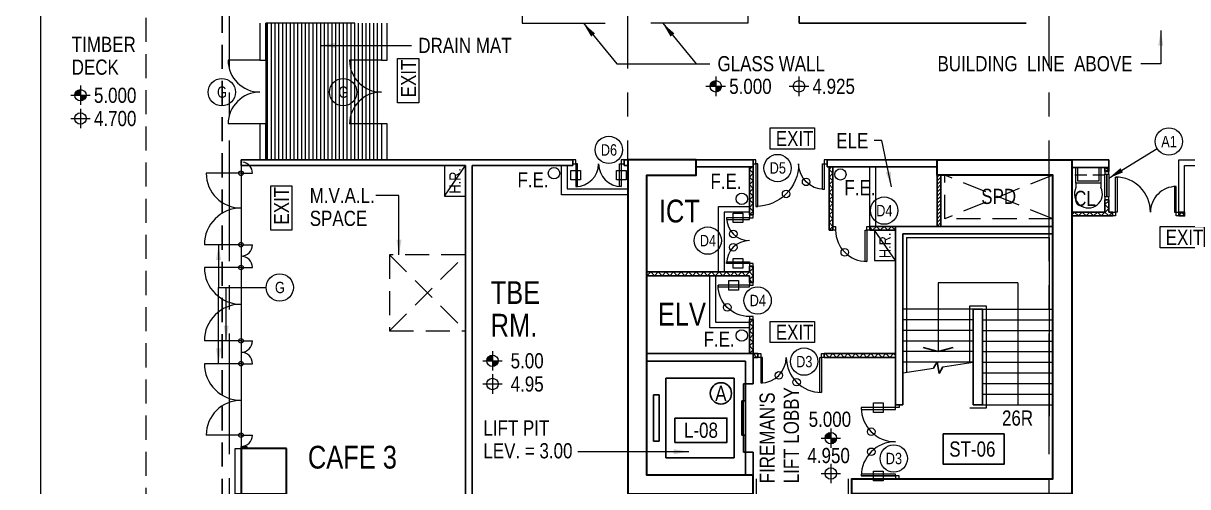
# Model space of a CAD drawing. Header units: millimetres. Extents: x 833576263 to 1668046980, y 817519639 to 1636103653.
# Drawn here: x 833977850 to 834008546, y 818047119 to 818059327 of the extents above; entities that cross this region are included whole.
import ezdxf
from ezdxf.enums import TextEntityAlignment as Align

# ---------------------------------------------------------------- set-up
doc = ezdxf.new("R2010")
doc.units = ezdxf.units.MM
doc.header["$LTSCALE"] = 100
doc.header["$MEASUREMENT"] = 0
for name, pattern in [('R_P_Grid$0$CENTER', [50.8, 31.75, -6.35, 6.35, -6.35]), ('R_P_LG$0$Dash', [6.35, 3.175, -3.175]), ('R_P_LG$0$HIDDEN', [9.525, 6.35, -3.175]), ('R_P_LG$0$HIDDEN2', [4.7625, 3.175, -1.5875])]:
    doc.linetypes.add(name, pattern=pattern)
doc.layers.get('Defpoints').update_dxf_attribs({"color": 170})
for name, color, linetype, lineweight in [('R_P_Grid$0$RDA0251', 1, 'R_P_Grid$0$CENTER', 18), ('R_P_LG$0$4-LINE', 7, 'Continuous', 9), ('R_P_LG$0$RDA0321', 7, 'Continuous', 18), ('R_P_LG$0$RDA0322', 1, 'Continuous', 18), ('R_P_LG$0$RDA04011', 4, 'Continuous', 25), ('R_P_LG$0$RDA04031', 3, 'Continuous', 25), ('R_P_LG$0$RDA0501', 4, 'Continuous', 25), ('R_P_LG$0$RDA0502', 4, 'Continuous', 25), ('R_P_LG$0$RDA0506', 7, 'Continuous', 18), ('R_P_LG$0$RDA0621', 7, 'Continuous', 13), ('R_P_LG$0$RDA0624', 7, 'Continuous', 13), ('R_P_LG$0$RDA0626', 7, 'R_P_LG$0$HIDDEN', 13), ('R_P_LG$0$RDA2141', 6, 'Continuous', 13), ('R_P_LG$0$RDA2142', 1, 'Continuous', 18), ('R_P_LG$0$RDA2202', 3, 'Continuous', 25), ('R_P_LG$0$RDA2203', 11, 'Continuous', 25), ('R_P_LG$0$RDA2301', 7, 'Continuous', 18), ('R_P_LG$0$RDA2302', 7, 'R_P_LG$0$HIDDEN', 18), ('R_P_LG$0$RDA2401', 1, 'Continuous', 18), ('R_P_LG$0$RDA2461', 7, 'Continuous', 18), ('R_P_LG$0$RDA2804S', 2, 'Continuous', 35), ('R_P_LG$0$RDA3151', 1, 'Continuous', 18), ('R_P_LG$0$RDA4401', 1, 'Continuous', 18), ('R_P_LG$0$RDA4701', 7, 'Continuous', 18), ('R_P_LG$0$RDA5801', 1, 'Continuous', 18), ('R_P_LG$0$RDA5802', 1, 'Continuous', 18), ('R_P_LG$0$RDA5803', 1, 'Continuous', 20), ('R_P_LG$0$RDA6601', 4, 'Continuous', 25), ('R_P_LG$0$RDA7101', 1, 'Continuous', 18)]:
    doc.layers.add(name, color=color, linetype=linetype, lineweight=lineweight)
doc.layers.add('X-REF', color=7, linetype='Continuous')
doc.styles.add('R_P_LG$0$Arial', font='arial.ttf', dxfattribs={"width": 0.8})
doc.styles.add('R_P_LG$0$Arial_3', font='arial.ttf', dxfattribs={"width": 0.8, "height": 800})
doc.styles.add('R_P_LG$0$romans', font='arial.ttf', dxfattribs={"width": 0.8})
doc.dimstyles.new('R_P_LG$0$M_200LA', dxfattribs={"dimscale": 200, "dimtxt": 2.5, "dimasz": 2, "dimexe": 0.8, "dimexo": 0, "dimgap": 0.75, "dimtad": 1, "dimdec": 0, "dimrnd": 1, "dimzin": 12, "dimdsep": 46, "dimtxsty": 'R_P_LG$0$romans', "dimcen": 2, "dimdle": 1, "dimclrd": 7, "dimclre": 7, "dimclrt": 4, "dimaunit": 1, "dimadec": 3, "dimazin": 0, "dimtfac": 1, "dimtdec": 0, "dimtix": 1, "dimtmove": 2, "dimatfit": 3, "dimfxl": 1, "dimtolj": 1, "dimlwd": 18, "dimlwe": 18, "dimarcsym": 0})

# ---------------------------------------------------------------- blocks, each defined once
blk = doc.blocks.new('R_P_Grid')
at = {"layer": 'R_P_Grid$0$RDA0251'}
for p, q in [((833983290, 818027660), (833983290, 818124763.4)), ((833993790, 818027660), (833993790, 818124763.4)), ((834004890, 818027660), (834004890, 818124763.4))]:
    blk.add_line(p, q, dxfattribs=at)
blk = doc.blocks.new('R_P_LG$0$RDA_Door_CW_Double_Swing - RDA_Door_CW_Double_Swing-5444424-LG_F _5_000 Mpd_')
at = {"layer": 'R_P_LG$0$RDA3151'}
for p, q in [((-915, 0), (-915, 915)), ((915, 0), (915, 915))]:
    blk.add_line(p, q, dxfattribs=at)
for centre, start, end in [((-915, 0), 0, 90), ((915, 0), 90, 180)]:
    blk.add_arc(centre, 915, start, end, dxfattribs=at)
blk = doc.blocks.new('R_P_LG$0$P46A_Symb_EXIT')
at = {"layer": 'R_P_LG$0$RDA7101'}
for p, q in [((-2.61, -0.99), (-2.61, 1.81)), ((-2.61, 1.81), (3.2, 1.81)), ((3.2, 1.81), (3.2, -0.99)), ((3.2, -0.99), (-2.61, -0.99))]:
    blk.add_line(p, q, dxfattribs=at)
at = {"layer": 'R_P_LG$0$RDA7101', "insert": (-1.89, 1.39), "char_height": 2, "width": 6.157, "attachment_point": 1, "style": 'R_P_LG$0$Arial_3'}
blk.add_mtext('EXIT', dxfattribs=at)
blk = doc.blocks.new('R_P_LG$0$LMark-FFL-1')
h = blk.add_hatch(color=256)
h.paths.add_polyline_path([(0, 0.75, 0.414214), (-0.75, 0), (0, 0)])
h.paths.add_polyline_path([(0.75, 0), (0, 0), (0, -0.75, 0.414214)])
for p, q in [((-1.28, 0), (1.28, 0)), ((0, 1.28), (0, -1.28))]:
    blk.add_line(p, q)
blk.add_circle((0, 0), 0.75)
at = {"color": 7, "style": 'R_P_LG$0$romans', "width": 0.8}
blk.add_attdef('FFL', (1.03, 1.03), '', height=2, dxfattribs=at)
blk = doc.blocks.new('R_P_LG$0$LMark-SFL-1')
for p, q in [((-1.28, 0), (1.28, 0)), ((0, 1.28), (0, -1.28))]:
    blk.add_line(p, q)
blk.add_circle((0, 0), 0.75)
at = {"color": 7, "style": 'R_P_LG$0$romans', "width": 0.8}
blk.add_attdef('SFL', (1.03, 1.03), '', height=2, dxfattribs=at)
blk = doc.blocks.new('R_P_LG$0$DD_925-675')
at = {"layer": 'R_P_LG$0$RDA3151'}
for points in [[(0, -100), (0, 0), (75, 0), (75, -100)], [(75, -775), (120, -775), (120, -100), (75, -100)], [(1675, -100), (1675, -1025), (1630, -1025), (1630, -100)], [(1750, -100), (1675, -100), (1675, 0), (1750, 0)]]:
    blk.add_lwpolyline(points, close=True, dxfattribs=at)
for centre, radius, start, end in [((75, -100), 675, 270, 0), ((1675, -100), 925, 180, 270)]:
    blk.add_arc(centre, radius, start, end, dxfattribs=at)
blk = doc.blocks.new('R_P_LG$0$D-825')
at = {"layer": 'R_P_LG$0$RDA3151'}
for points in [[(75, 100), (75, 925), (120, 925), (120, 100)], [(0, 100), (75, 100), (75, 0), (0, 0)], [(975, 100), (975, 0), (900, 0), (900, 100)]]:
    blk.add_lwpolyline(points, close=True, dxfattribs=at)
blk.add_arc((75, 100), 825, 0, 90, dxfattribs=at)
blk = doc.blocks.new('R_P_LG$0$DD_600-600')
at = {"layer": 'R_P_LG$0$RDA3151'}
for points in [[(75, 700), (120, 700), (120, 100), (75, 100)], [(1275, 100), (1275, 700), (1230, 700), (1230, 100)], [(0, 100), (0, 0), (75, 0), (75, 100)], [(1350, 100), (1275, 100), (1275, 0), (1350, 0)]]:
    blk.add_lwpolyline(points, close=True, dxfattribs=at)
for centre, start, end in [((75, 100), 0, 90), ((1275, 100), 90, 180)]:
    blk.add_arc(centre, 600, start, end, dxfattribs=at)
blk = doc.blocks.new('R_P_LG$0$P46A_Door_CW_Side_Rotate_Swing - 300 Swing-11636709-LG_F _5_000 Mpd_')
at = {"layer": 'R_P_LG$0$RDA3151'}
for q in [(-308, 917), (-308, -300)]:
    blk.add_line((-308, 0), q, dxfattribs=at)
for radius, start, end in [(917, 0, 90), (300, 180, 270)]:
    blk.add_arc((-308, 0), radius, start, end, dxfattribs=at)
blk.add_ellipse((-308, 0), major_axis=(0, 60), ratio=1, dxfattribs=at)
blk = doc.blocks.new('R_P_LG$0$P46A_Door_CW_Side_Rotate_Swing - 300 Swing-11636710-LG_F _5_000 Mpd_')
at = {"layer": 'R_P_LG$0$RDA3151'}
for q in [(-333, 300), (-333, -967)]:
    blk.add_line((-333, 0), q, dxfattribs=at)
for radius, start, end in [(300, 90, 180), (967, 270, 0)]:
    blk.add_arc((-333, 0), radius, start, end, dxfattribs=at)
blk.add_ellipse((-333, 0), major_axis=(0, 60), ratio=1, dxfattribs=at)
blk = doc.blocks.new('R_P_LG$0$P46A_Door_CW_Side_Rotate_Swing - 300 Swing-11636711-LG_F _5_000 Mpd_')
at = {"layer": 'R_P_LG$0$RDA3151'}
for q in [(-333, 967), (-333, -300)]:
    blk.add_line((-333, 0), q, dxfattribs=at)
for radius, start, end in [(967, 0, 90), (300, 180, 270)]:
    blk.add_arc((-333, 0), radius, start, end, dxfattribs=at)
blk.add_ellipse((-333, 0), major_axis=(0, 60), ratio=1, dxfattribs=at)
blk = doc.blocks.new('R_P_LG$0$P46A_Door_CW_Side_Rotate_Swing - 300 Swing-11636712-LG_F _5_000 Mpd_')
at = {"layer": 'R_P_LG$0$RDA3151'}
for q in [(-308, 300), (-308, -917)]:
    blk.add_line((-308, 0), q, dxfattribs=at)
blk.add_circle((-308, 0), 60, dxfattribs=at)
for radius, start, end in [(300, 90, 170.3701), (917, 270, 0)]:
    blk.add_arc((-308, 0), radius, start, end, dxfattribs=at)
blk = doc.blocks.new('R_P_LG$0$AP_600')
at = {"layer": 'R_P_LG$0$RDA3151'}
for points in [[(0, 0), (75, 0), (75, 100), (0, 100)], [(75, 50), (75, 100), (675, 100), (675, 50)], [(75, 0), (75, 50), (675, 50), (675, 0)], [(675, 0), (750, 0), (750, 100), (675, 100)]]:
    blk.add_lwpolyline(points, close=True, dxfattribs=at)
blk = doc.blocks.new('R_P_LG$0$dr_f')
blk.add_lwpolyline([(0, -100), (75, -100), (75, 0), (0, 0)], close=True)
blk = doc.blocks.new('R_P_LG$0$CC_2D900')
for p, q in [((-1875, 100), (-1875, 1000)), ((-75, 100), (-75, 1000))]:
    blk.add_line(p, q)
for points in [[(-1875, 1000), (-1875, 100), (-1825, 100), (-1825, 1000)], [(-125, 1000), (-125, 100), (-75, 100), (-75, 1000)]]:
    blk.add_lwpolyline(points, close=True)
for centre, start, end in [((-1875, 100), 0, 90), ((-75, 100), 90, 180)]:
    blk.add_arc(centre, 900, start, end)
blk.add_blockref('R_P_LG$0$dr_f', (-1950, 100))
at = {"xscale": -1}
blk.add_blockref('R_P_LG$0$dr_f', (0, 100), dxfattribs=at)
blk = doc.blocks.new('R_P_LG$0$A$C1D5D17A2')
at = {"layer": 'R_P_LG$0$RDA3151'}
for points in [[(-1950, -100), (-1950, 0), (-1875, 0), (-1875, -100)], [(0, -100), (-75, -100), (-75, 0), (0, 0)], [(-1875, -775), (-1830, -775), (-1830, -100), (-1875, -100)], [(-75, -100), (-75, -1225), (-120, -1225), (-120, -100)]]:
    blk.add_lwpolyline(points, close=True, dxfattribs=at)
for centre, radius, start, end in [((-1875, -100), 675, 270, 0), ((-75, -100), 1125, 180, 270)]:
    blk.add_arc(centre, radius, start, end, dxfattribs=at)
blk = doc.blocks.new('R_P_LG')
at = {"layer": 'R_P_LG$0$RDA0621'}
h = blk.add_hatch(dxfattribs=at)
h.set_pattern_fill('_USER', color=256, scale=141.4, angle=45, double=1, pattern_type=0)
h.set_pattern_definition([(45, (833997090, 818055576.7), (-99.985, 99.985), []), (135, (833997090, 818055576.7), (-99.985, -99.985), [])])
h.paths.add_polyline_path([(833997090, 818055546.7), (833996990, 818055546.7), (833996990, 818054276.7), (833997090, 818054276.7)])
h = blk.add_hatch(dxfattribs=at)
h.set_pattern_fill('_USER', color=256, scale=141.4, angle=45, double=1, pattern_type=0)
h.set_pattern_definition([(45, (833999190, 818055576.7), (-99.985, 99.985), []), (135, (833999190, 818055576.7), (-99.985, -99.985), [])])
h.paths.add_polyline_path([(833999190, 818055546.7), (833999090, 818055546.7), (833999090, 818053876.7), (833999190, 818053876.7)])
h = blk.add_hatch(dxfattribs=at)
h.set_pattern_fill('_USER', color=256, scale=70.7, angle=45, pattern_type=0)
h.set_pattern_definition([(45, (834002040, 818053976.7), (-49.9924, 49.9924), [])])
h.paths.add_polyline_path([(834001940, 818053976.7), (834002040, 818053976.7), (834002040, 818055326.7), (834001940, 818055326.7)])
h = blk.add_hatch(dxfattribs=at)
h.set_pattern_fill('_USER', color=256, scale=141.4, angle=45, double=1, pattern_type=0)
h.set_pattern_definition([(45, (834006365, 818054351.7), (-99.985, 99.985), []), (135, (834006365, 818054351.7), (-99.985, -99.985), [])])
h.paths.add_polyline_path([(834006365, 818054676.7), (834006365, 818054351.7), (834005490, 818054351.7), (834005490, 818054251.7), (834006565, 818054251.7), (834006565, 818054351.7), (834006465, 818054351.7), (834006465, 818054676.7)])
h = blk.add_hatch(dxfattribs=at)
h.set_pattern_fill('_USER', color=256, scale=141.4, angle=45, double=1, pattern_type=0)
h.set_pattern_definition([(45, (834000940, 818055576.7), (-99.985, 99.985), []), (135, (834000940, 818055576.7), (-99.985, -99.985), [])])
h.paths.add_polyline_path([(834000165, 818053976.7), (834000840, 818053976.7), (834000840, 818053876.7), (834000165, 818053876.7)])
h = blk.add_hatch(dxfattribs=at)
h.set_pattern_fill('_USER', color=256, scale=141.4, angle=45, double=1, pattern_type=0)
h.set_pattern_definition([(45, (833996990, 818052776.7), (-99.985, 99.985), []), (135, (833996990, 818052776.7), (-99.985, -99.985), [])])
h.paths.add_polyline_path([(833997090, 818052926.7), (833996990, 818052926.7), (833996990, 818052776.7), (833994290, 818052776.7), (833994290, 818052676.7), (833996990, 818052676.7), (833996990, 818052501.7), (833997090, 818052501.7)])
h = blk.add_hatch(dxfattribs=at)
h.set_pattern_fill('_USER', color=256, scale=141.4, angle=45, double=1, pattern_type=0)
h.set_pattern_definition([(45, (833996990, 818050626.7), (-99.985, 99.985), []), (135, (833996990, 818050626.7), (-99.985, -99.985), [])])
h.paths.add_polyline_path([(833997090, 818051526.7), (833996990, 818051526.7), (833996990, 818050626.7), (833997090, 818050626.7), (833997090, 818050626.7)])
h = blk.add_hatch(dxfattribs=at)
h.set_pattern_fill('_USER', color=256, scale=141.4, angle=45, double=1, pattern_type=0)
h.set_pattern_definition([(45, (833997090, 818050626.7), (-99.98, 99.98), []), (135, (833997090, 818050626.7), (-99.98, -99.98), [])])
h.paths.add_polyline_path([(833997215, 818050626.7), (833997090, 818050626.7), (833997090, 818050626.7), (833997090, 818050526.7), (833997215, 818050526.7)])
h = blk.add_hatch(dxfattribs=at)
h.set_pattern_fill('_USER', color=256, scale=141.4, angle=45, double=1, pattern_type=0)
h.set_pattern_definition([(45, (833999190, 818050626.7), (-99.985, 99.985), []), (135, (833999190, 818050626.7), (-99.985, -99.985), [])])
h.paths.add_polyline_path([(833998965, 818050626.7), (833998965, 818050526.7), (834000840, 818050526.7), (834000840, 818050626.7)])
at = {"layer": 'R_P_LG$0$RDA0624', "lineweight": 18}
h = blk.add_hatch(dxfattribs=at)
h.set_pattern_fill('DOTS', color=4, scale=90, angle=45, style=0)
h.set_pattern_definition([(45, (0, 0), (-50.513940681, 151.541822043), [0, -142.875])])
edge = h.paths.add_edge_path()
edge.add_arc((834065390, 818020126.7), 13000, 75, 90)
edge.add_line((834065390, 818033126.7), (833989233.5977, 818033126.7))
edge.add_arc((833989233.5977, 818040126.7), 7000, 227.47847394, 269.99999999, ccw=False)
edge.add_line((833984502.5276, 818034967.5358), (833978583.9299, 818040395.0234))
edge.add_arc((833983315, 818045554.1877), 7000, 180, 227.47847394, ccw=False)
edge.add_line((833976315, 818045554.1877), (833976315, 818098726.7))
edge.add_arc((833983314.9761, 818098726.7099), 6999.9761, 115.841715, 180.00008101, ccw=False)
edge.add_line((833980263.7812, 818105026.7), (834002230.1033, 818105026.7))
edge.add_line((834002230.1033, 818105026.7), (834002230.4132, 818116699.7))
edge.add_line((834002230.4132, 818116699.7), (833958315, 818116699.7))
edge.add_line((833958315, 818116699.7), (833958315, 818110699.7))
edge.add_line((833958315, 818110699.7), (833963315, 818110699.7))
edge.add_arc((833963315, 818103699.7), 7000, 0, 90, ccw=False)
edge.add_line((833970315, 818103699.7), (833970315, 818045554.1877))
edge.add_arc((833983315, 818045554.1877), 13000, 180, 227.47847393)
edge.add_line((833974528.727, 818035972.8826), (833980447.3247, 818030545.395))
edge.add_arc((833989233.5977, 818040126.7), 13000, 227.47847393, 270)
edge.add_line((833989233.5977, 818027126.7), (834065245.1822, 818027126.7))
edge.add_arc((834065245.1822, 818019026.7), 8100, 75, 90, ccw=False)
edge.add_line((834067341.6165, 818026850.6992), (834090782.7579, 818020569.6643))
edge.add_arc((834094147.4055, 818033126.7), 13000, 255, 270)
edge.add_line((834094147.4055, 818020126.7), (834118759.2741, 818020126.7))
edge.add_arc((834118759.2741, 818033126.7), 13000, 270, 282.26165437)
edge.add_line((834121520.1679, 818020423.257), (834124956.9903, 818021170.1963))
edge.add_arc((834126677.2395, 818013254.9741), 8100, 20.44433993, 102.26165437, ccw=False)
edge.add_arc((834190761.1764, 818035930.696), 59878.7776, 183.670517332, 199.356395537, ccw=False)
edge.add_line((834131005.2286, 818032097.3284), (834127870.7181, 818029996.4247))
edge.add_line((834127870.7181, 818029996.4247), (834126362.9837, 818029715.8154))
edge.add_arc((834117071.8823, 818047426.7), 20000, 270, 297.68143099, ccw=False)
edge.add_line((834117071.8823, 818027426.7), (834089164.0869, 818027426.7))
edge.add_arc((834089164.0869, 818033426.7), 6000, 255.00000001, 270, ccw=False)
edge.add_line((834087611.1726, 818027631.1451), (834068754.6476, 818032683.7357))
at = {"layer": 'Defpoints', "color": 5, "linetype": 'R_P_LG$0$HIDDEN'}
blk.add_lwpolyline([(834005490, 818102926.7), (834005490, 818103526.7), (833983090, 818103526.7), (833983090, 818036326.7), (834005490, 818036326.7), (834005490, 818036926.7)], dxfattribs=at)
at = {"layer": 'R_P_LG$0$4-LINE'}
for p, q in [((834000165, 818053976.7), (834000165, 818055546.7)), ((834000315, 818055546.7), (834000315, 818053976.7)), ((833996175, 818052776.7), (833996175, 818054501.7)), ((833996175, 818054501.7), (833996990, 818054501.7)), ((833996325, 818054351.7), (833996325, 818052776.7)), ((833996990, 818054351.7), (833996325, 818054351.7)), ((833995950, 818051301.7), (833995950, 818052676.7)), ((833996100, 818052676.7), (833996100, 818051451.7)), ((833996990, 818051301.7), (833995950, 818051301.7)), ((833996100, 818051451.7), (833996990, 818051451.7))]:
    blk.add_line(p, q, dxfattribs=at)
at = {"layer": 'R_P_LG$0$RDA0501'}
blk.add_lwpolyline([(833995029.2857, 818048926.7), (833996400.7143, 818048926.7), (833996400.7143, 818048286.7154), (833995029.2857, 818048286.7154)], close=True, dxfattribs=at)
blk.add_circle((833996240, 818049576.7), 280, dxfattribs=at)
at = {"layer": 'R_P_LG$0$RDA0502'}
blk.add_lwpolyline([(834002103.6275, 818048508.7316), (834003703.6275, 818048508.7316), (834003703.6275, 818047708.7316), (834002103.6275, 818047708.7316)], close=True, dxfattribs=at)
at = {"layer": 'R_P_LG$0$RDA0506'}
for centre in [(833983082.9973, 818057514.2), (833986282.9973, 818057514.2), (834008048.9861, 818056211.2992), (833993284.3751, 818055990.7752), (833997735.1331, 818055514), (834000544, 818054392), (833995893.0827, 818053601.7), (833984610, 818052368), (833997208.212, 818052024.4943), (833998433, 818050414), (834000796, 818047862)]:
    blk.add_circle(centre, 360, dxfattribs=at)
at = {"layer": 'R_P_LG$0$RDA0621'}
for points in [[(834006365, 818055526.7), (834006465, 818055476.7), (834006365, 818055426.7)], [(834008315, 818054251.7), (834008390, 818054351.7), (834008465, 818054251.7)]]:
    blk.add_lwpolyline(points, dxfattribs=at)
at = {"layer": 'R_P_LG$0$RDA0626'}
for p, q in [((833987505, 818051226.7), (833989505, 818053226.7)), ((833987505, 818053226.7), (833989505, 818051226.7))]:
    blk.add_line(p, q, dxfattribs=at)
blk.add_lwpolyline([(833987505, 818051226.7), (833989505, 818051226.7), (833989505, 818053226.7), (833987505, 818053226.7)], close=True, dxfattribs=at)
at = {"layer": 'R_P_LG$0$RDA2141'}
for p, q in [((833991005, 818060426.7), (833991005, 818059326.7)), ((833996950, 818060426.7), (833996950, 818059326.7)), ((833984090, 818059326.7), (833984090, 818058354.2)), ((833984240, 818058354.2), (833984240, 818059326.7)), ((833987290, 818059326.7), (833987290, 818058354.2)), ((833987440, 818058354.2), (833987440, 818059326.7)), ((833991005, 818059326.7), (833993190, 818059326.7)), ((833996950, 818059326.7), (833994390, 818059326.7)), ((833984090, 818058354.2), (833984240, 818058354.2)), ((833987290, 818058354.2), (833987440, 818058354.2)), ((833984240, 818056674.2), (833984090, 818056674.2)), ((833984090, 818056674.2), (833984090, 818055726.7)), ((833984240, 818055726.7), (833984240, 818056674.2)), ((833987440, 818056674.2), (833987290, 818056674.2)), ((833987290, 818056674.2), (833987290, 818055726.7)), ((833987440, 818055726.7), (833987440, 818056674.2)), ((834008315, 818055726.7), (834020035, 818055726.7)), ((834008315, 818054351.7), (834008315, 818055726.7)), ((834008465, 818055576.7), (834019885, 818055576.7)), ((834008465, 818054351.7), (834008465, 818055576.7)), ((834008315, 818054351.7), (834008465, 818054351.7)), ((833983590, 818048176.7), (833983740, 818048176.7)), ((833983590, 818048126.7), (833983590, 818048176.7)), ((833983740, 818048176.7), (833983740, 818048126.7))]:
    blk.add_line(p, q, dxfattribs=at)
at = {"layer": 'R_P_LG$0$RDA2142'}
blk.add_lwpolyline([(833983590, 818046926.7), (833983440, 818046926.7), (833983440, 818048126.7), (833983590, 818048126.7)], dxfattribs=at)
at = {"layer": 'R_P_LG$0$RDA2202'}
for p, q in [((833998300, 818059326.7), (833998300, 818075226.6997)), ((833998300, 818059326.7), (834004290, 818059326.7)), ((833983590, 818055726.7), (833992340, 818055726.7)), ((833983590, 818055576.7), (833983590, 818055726.7)), ((833989505, 818055576.7), (833983590, 818055576.7)), ((833989505, 818045276.6997), (833989505, 818055576.7)), ((833992340, 818055576.7), (833989685, 818055576.7)), ((833989685, 818055576.7), (833989685, 818045426.6997)), ((833992340, 818055726.7), (833992340, 818055576.7)), ((833993690, 818055726.7), (833993790, 818055726.7)), ((833993690, 818055726.7), (833993690, 818055576.7)), ((833993790, 818055576.7), (833993690, 818055576.7)), ((833995590, 818055726.7), (833997090, 818055726.7)), ((833995590, 818055546.7), (833997090, 818055546.7)), ((833997090, 818055726.7), (833997090, 818055546.7)), ((834001940, 818055726.7), (833999040, 818055726.7)), ((833999040, 818055726.7), (833999040, 818055546.7)), ((833999040, 818055546.7), (834001940, 818055546.7)), ((834006465, 818055726.7), (834005490, 818055726.7)), ((834005490, 818055526.7), (834006465, 818055526.7)), ((834006465, 818055526.7), (834006465, 818055726.7)), ((834000840, 818053976.7), (834000840, 818049276.7)), ((834004990, 818053976.7), (834000840, 818053976.7)), ((834001040, 818049276.7), (834001040, 818053776.7)), ((834001040, 818053776.7), (834004990, 818053776.7)), ((834003140, 818051796.7), (834002890, 818051796.7)), ((834002890, 818051796.7), (834002890, 818049276.7)), ((834003140, 818049276.7), (834003140, 818051796.7)), ((833994290, 818050626.7), (833997090, 818050626.7)), ((833997090, 818049826.7), (833997090, 818050626.7)), ((833996890, 818050426.7), (833994290, 818050426.7)), ((833996890, 818050426.7), (833996890, 818049826.7)), ((833996890, 818049826.7), (833997090, 818049826.7)), ((834000840, 818049276.7), (834001040, 818049276.7)), ((834002890, 818049276.7), (834003140, 818049276.7)), ((833997090, 818048026.7), (833996890, 818048026.7)), ((833996890, 818048026.7), (833996890, 818047426.7)), ((833997090, 818047426.7), (833997090, 818048026.7))]:
    blk.add_line(p, q, dxfattribs=at)
at = {"layer": 'R_P_LG$0$RDA2203'}
for p, q in [((833996990, 818055546.7), (833996990, 818054276.7)), ((833997090, 818054276.7), (833997090, 818055546.7)), ((833999090, 818055546.7), (833999090, 818053876.7)), ((833999190, 818053876.7), (833999190, 818055546.7)), ((834006365, 818055526.7), (834006365, 818055426.7)), ((834006465, 818055426.7), (834006465, 818055526.7)), ((834001940, 818055326.7), (834001940, 818053976.7)), ((834002040, 818053976.7), (834002040, 818055326.7)), ((834006365, 818055426.7), (834006465, 818055426.7)), ((834006465, 818054676.7), (834006365, 818054676.7)), ((834006365, 818054676.7), (834006365, 818054351.7)), ((834006465, 818054351.7), (834006465, 818054676.7)), ((833996990, 818054276.7), (833997090, 818054276.7)), ((834000165, 818053976.7), (834000840, 818053976.7)), ((834000165, 818053976.7), (834000165, 818053876.7)), ((833999090, 818053876.7), (833999190, 818053876.7)), ((834000165, 818053876.7), (834000840, 818053876.7)), ((833996990, 818052776.7), (833994290, 818052776.7)), ((833996990, 818052926.7), (833997090, 818052926.7)), ((833996990, 818052776.7), (833996990, 818052926.7)), ((833997090, 818052501.7), (833997090, 818052926.7)), ((833994290, 818052676.7), (833996990, 818052676.7)), ((833996990, 818052501.7), (833996990, 818052676.7)), ((833996990, 818052501.7), (833997090, 818052501.7)), ((833996990, 818051526.7), (833996990, 818050626.7)), ((833996990, 818051526.7), (833997090, 818051526.7)), ((833997090, 818050626.7), (833997090, 818051526.7)), ((833997090, 818050626.7), (833997215, 818050626.7)), ((833997215, 818050626.7), (833997215, 818050526.7)), ((833998965, 818050626.7), (833998965, 818050526.7)), ((833998965, 818050626.7), (833998965, 818050526.7)), ((834000840, 818050626.7), (833998965, 818050626.7)), ((833997090, 818050526.7), (833997215, 818050526.7)), ((834000840, 818050526.7), (833998965, 818050526.7))]:
    blk.add_line(p, q, dxfattribs=at)
blk.add_lwpolyline([(834006365, 818054351.7), (834005490, 818054351.7), (834005490, 818054251.7), (834006565, 818054251.7), (834006565, 818054351.7), (834006465, 818054351.7)], dxfattribs=at)
blk.add_lwpolyline([(834008315, 818054251.7), (834008465, 818054251.7), (834008465, 818054351.7), (834008315, 818054351.7)], close=True, dxfattribs=at)
at = {"layer": 'R_P_LG$0$RDA2301'}
for p, q in [((833978315, 818040641.6382), (833978315, 818101076.7)), ((833983590, 818055576.7), (833983590, 818040151.7)), ((833992040, 818054811.7), (833992040, 818055576.7)), ((833992190, 818055576.7), (833992190, 818054961.7)), ((833992190, 818054961.7), (833993790, 818054961.7)), ((833993790, 818054811.7), (833992040, 818054811.7)), ((833996890, 818049376.7), (833996890, 818048476.7))]:
    blk.add_line(p, q, dxfattribs=at)
at = {"layer": 'R_P_LG$0$RDA2302'}
for p, q in [((833981090, 818036926.7), (833981090, 818103526.7)), ((834004990, 818055326.7), (834002140, 818054176.7)), ((834004990, 818054176.7), (834002140, 818055326.7)), ((834002140, 818054176.7), (834002140, 818055326.7)), ((834004990, 818054176.7), (834002140, 818054176.7))]:
    blk.add_line(p, q, dxfattribs=at)
at = {"layer": 'R_P_LG$0$RDA2302', "linetype": 'R_P_LG$0$HIDDEN2'}
blk.add_line((834006365, 818055326.7), (834005490, 818055326.7), dxfattribs=at)
at = {"layer": 'R_P_LG$0$RDA2401'}
for p, q in [((834001130, 818053686.7), (834004900, 818053686.7)), ((834001130, 818053686.7), (834001130, 818050130.3216)), ((834004900, 818048976.7), (834004900, 818053686.7)), ((834001965, 818052493.4399), (834001965, 818050676.7)), ((834004065, 818052493.4399), (834001965, 818052493.4399)), ((834004065, 818052493.4399), (834004065, 818049276.7)), ((834002890, 818051796.7), (834001040, 818051796.7)), ((834002800, 818051886.7), (834003230, 818051886.7)), ((834002800, 818050383.0784), (834002800, 818051886.7)), ((834003140, 818051796.7), (834004990, 818051796.7)), ((834003230, 818051886.7), (834003230, 818049186.7)), ((834002890, 818051516.7), (834001040, 818051516.7)), ((834003140, 818051516.7), (834004990, 818051516.7)), ((834002890, 818051236.7), (834001040, 818051236.7)), ((834003140, 818051236.7), (834004990, 818051236.7)), ((834002890, 818050956.7), (834001040, 818050956.7)), ((834003140, 818050956.7), (834004990, 818050956.7)), ((834002890, 818050676.7), (834001040, 818050676.7)), ((834003140, 818050676.7), (834004990, 818050676.7)), ((834002890, 818050396.7), (834001040, 818050396.7)), ((834002086.269, 818050275.0542), (834002890, 818050396.7)), ((834003140, 818050396.7), (834004990, 818050396.7)), ((834001040, 818050116.7), (834001843.731, 818050238.3458)), ((834003140, 818050116.7), (834004990, 818050116.7)), ((834003140, 818049836.7), (834004990, 818049836.7)), ((834003140, 818049556.7), (834004990, 818049556.7)), ((834003230, 818049186.7), (834002800, 818049186.7)), ((834003140, 818049276.7), (834004990, 818049276.7)), ((833997180, 818045606.7), (833997180, 818047326.7)), ((833999600, 818045606.7), (833999600, 818047326.7))]:
    blk.add_line(p, q, dxfattribs=at)
at = {"layer": 'R_P_LG$0$RDA2461'}
for p, q in [((834005599.3398, 818055113.975), (834005599.3398, 818055526.7)), ((834005599.3398, 818055526.7), (834005649.3398, 818055526.7)), ((834005649.3398, 818055163.975), (834005649.3398, 818055526.7)), ((834006205.6602, 818055526.7), (834006255.6602, 818055526.7)), ((834006205.6602, 818055526.7), (834006205.6602, 818055163.975)), ((834006255.6602, 818055526.7), (834006255.6602, 818055113.975)), ((834006255.6602, 818055113.975), (834005599.3398, 818055113.975)), ((834005599.3398, 818055113.975), (834005599.3398, 818055001.6501)), ((834006205.6602, 818055163.975), (834005649.3398, 818055163.975)), ((834006255.6602, 818055113.975), (834006255.6602, 818055001.6501))]:
    blk.add_line(p, q, dxfattribs=at)
blk.add_arc((834005927.5, 818054832.0655), 369.3574, 152.67127565, 27.32872435, dxfattribs=at)
at = {"layer": 'R_P_LG$0$RDA2804S'}
for points in [[(833995590, 818055726.7), (833993790, 818055726.7), (833993790, 818046926.7), (833997090, 818046926.7), (833997090, 818047426.7), (833994290, 818047426.7), (833994290, 818055326.7), (833995590, 818055326.7)], [(834001940, 818055326.7), (834001940, 818055726.7), (834005490, 818055726.7), (834005490, 818046926.7), (833999690, 818046926.7), (833999690, 818047326.7), (834004990, 818047326.7), (834004990, 818055326.7)], [(833984790, 818048126.7), (833983590, 818048126.7), (833983590, 818046926.7), (833984790, 818046926.7)]]:
    blk.add_lwpolyline(points, close=True, dxfattribs=at)
at = {"layer": 'R_P_LG$0$RDA3151'}
for points in [[(833992288.5294, 818055200.2294), (833992288.5294, 818055453.1706), (833992541.4706, 818055453.1706), (833992541.4706, 818055200.2294)], [(833993488.5294, 818055200.2294), (833993488.5294, 818055453.1706), (833993741.4706, 818055453.1706), (833993741.4706, 818055200.2294)], [(833996563.5294, 818054075.2294), (833996563.5294, 818054328.1706), (833996816.4706, 818054328.1706), (833996816.4706, 818054075.2294)], [(833996563.5294, 818052875.2294), (833996563.5294, 818053128.1706), (833996816.4706, 818053128.1706), (833996816.4706, 818052875.2294)], [(833996451.0294, 818052300.2294), (833996451.0294, 818052553.1706), (833996703.9706, 818052553.1706), (833996703.9706, 818052300.2294)], [(834000263.5294, 818049075.2294), (834000263.5294, 818049328.1706), (834000516.4706, 818049328.1706), (834000516.4706, 818049075.2294)], [(834000263.5294, 818047275.2294), (834000263.5294, 818047528.1706), (834000516.4706, 818047528.1706), (834000516.4706, 818047275.2294)]]:
    blk.add_lwpolyline(points, close=True, dxfattribs=at)
for centre in [(833998487.7029, 818055149.4029), (833997960.4951, 818054831.2049), (833996565.7359, 818053777.4359), (833996565.7359, 818053425.9641), (833999506.6369, 818053293.3369), (833996406.6369, 818051843.3369), (833997767.2971, 818050049.4029), (833998235.9262, 818049872.6262), (834000203.6039, 818048565.3039), (834000203.6039, 818048038.0961)]:
    blk.add_circle(centre, 100, dxfattribs=at)
at = {"layer": 'R_P_LG$0$RDA4401', "color": 3, "lineweight": 25}
for p, q in [((834001965, 818050676.7), (834001568.9704, 818050782.8158)), ((834001965, 818050676.7), (834002361.0296, 818050782.8158)), ((834001843.731, 818050238.3458), (834001937.8675, 818050410.5762)), ((834001937.8675, 818050410.5762), (834001992.1325, 818050102.8238)), ((834001992.1325, 818050102.8238), (834002086.269, 818050275.0542))]:
    blk.add_line(p, q, dxfattribs=at)
at = {"layer": 'R_P_LG$0$RDA4701'}
for p, q in [((833984290, 818055726.7), (833984290, 818059326.7)), ((833984390, 818055726.7), (833984390, 818059326.7)), ((833984490, 818055726.7), (833984490, 818059326.7)), ((833984590, 818055726.7), (833984590, 818059326.7)), ((833984690, 818055726.7), (833984690, 818059326.7)), ((833984790, 818055726.7), (833984790, 818059326.7)), ((833984890, 818055726.7), (833984890, 818059326.7)), ((833984990, 818055726.7), (833984990, 818059326.7)), ((833985090, 818055726.7), (833985090, 818059326.7)), ((833985190, 818055726.7), (833985190, 818059326.7)), ((833985290, 818055726.7), (833985290, 818059326.7)), ((833985390, 818055726.7), (833985390, 818059326.7)), ((833985490, 818055726.7), (833985490, 818059326.7)), ((833985590, 818055726.7), (833985590, 818059326.7)), ((833985690, 818055726.7), (833985690, 818059326.7)), ((833985790, 818055726.7), (833985790, 818059326.7)), ((833985890, 818055726.7), (833985890, 818059326.7)), ((833985990, 818055726.7), (833985990, 818059326.7)), ((833986090, 818055726.7), (833986090, 818059326.7)), ((833986190, 818055726.7), (833986190, 818059326.7)), ((833986290, 818055726.7), (833986290, 818059326.7)), ((833986390, 818055726.7), (833986390, 818059326.7)), ((833986490, 818055726.7), (833986490, 818059326.7)), ((833986590, 818055726.7), (833986590, 818059326.7)), ((833986690, 818055726.7), (833986690, 818059326.7)), ((833986790, 818055726.7), (833986790, 818059326.7)), ((833986890, 818055726.7), (833986890, 818059326.7)), ((833986990, 818055726.7), (833986990, 818059326.7)), ((833987090, 818055726.7), (833987090, 818059326.7)), ((833987190, 818055726.7), (833987190, 818059326.7))]:
    blk.add_line(p, q, dxfattribs=at)
blk.add_lwpolyline([(833986590, 818059326.7), (833984240, 818059326.7), (833984240, 818055726.7), (833986590, 818055726.7)], close=True, dxfattribs=at)
at = {"layer": 'R_P_LG$0$RDA5801'}
for centre in [(833991840, 818055376.7), (833999390, 818055346.7), (833996790, 818054701.7), (833996790, 818051101.7)]:
    blk.add_circle(centre, 150, dxfattribs=at)
at = {"layer": 'R_P_LG$0$RDA5802'}
for p, q in [((833988955, 818054776.7), (833989505, 818055576.7)), ((834000840, 818053076.7), (834000290, 818053876.7))]:
    blk.add_line(p, q, dxfattribs=at)
for points in [[(833989505, 818054776.7), (833989505, 818055576.7), (833988955, 818055576.7), (833988955, 818054776.7)], [(834000840, 818053076.7), (834000840, 818053876.7), (834000290, 818053876.7), (834000290, 818053076.7)]]:
    blk.add_lwpolyline(points, close=True, dxfattribs=at)
at = {"layer": 'R_P_LG$0$RDA5803', "linetype": 'R_P_LG$0$Dash'}
blk.add_lwpolyline([(833963315, 818033226.7), (833978315, 818033226.7), (833978315, 818105501.7), (833963315, 818105501.7)], close=True, dxfattribs=at)
at = {"layer": 'R_P_LG$0$RDA6601'}
for p, q in [((833994790, 818049976.7), (833996590, 818049976.7)), ((833994790, 818047876.7), (833994790, 818049976.7)), ((833996590, 818047876.7), (833996590, 818049976.7)), ((833996840, 818049376.7), (833996840, 818049826.7)), ((833996840, 818049826.7), (833996890, 818049826.7)), ((833996890, 818049826.7), (833996890, 818049376.7)), ((833994460, 818048316.392), (833994460, 818049537.008)), ((833994610, 818049537.008), (833994460, 818049537.008)), ((833994610, 818048316.392), (833994610, 818049537.008)), ((833996790, 818049376.7), (833996840, 818049376.7)), ((833996790, 818048926.7), (833996790, 818049376.7)), ((833996840, 818049376.7), (833996840, 818048926.7)), ((833996890, 818049376.7), (833996840, 818049376.7)), ((833996840, 818048926.7), (833996790, 818048926.7)), ((833996790, 818048926.7), (833996840, 818048926.7)), ((833996790, 818048476.7), (833996790, 818048926.7)), ((833996840, 818048926.7), (833996840, 818048476.7)), ((833996840, 818048476.7), (833996790, 818048476.7)), ((833996840, 818048476.7), (833996890, 818048476.7)), ((833996840, 818048026.7), (833996840, 818048476.7)), ((833996890, 818048476.7), (833996890, 818048026.7)), ((833994610, 818048316.392), (833994460, 818048316.392)), ((833994790, 818047876.7), (833996590, 818047876.7)), ((833996890, 818048026.7), (833996840, 818048026.7))]:
    blk.add_line(p, q, dxfattribs=at)
at = {"layer": 'R_P_LG$0$RDA0321'}
ref = blk.add_blockref('R_P_LG$0$LMark-SFL-1', (833998298.6091, 818057666.6869, 0), dxfattribs=dict(at, xscale=200, yscale=200, zscale=200))
ref.add_attrib('SFL', '4.925', dxfattribs={"layer": '0', "color": 7, "height": 400, "style": 'R_P_LG$0$romans', "width": 0.8}).set_placement((833999213.9542, 818057666.6869), align=Align.MIDDLE)
ref = blk.add_blockref('R_P_LG$0$LMark-SFL-1', (833979357.0835, 818056818.4314, 0), dxfattribs=dict(at, xscale=200, yscale=200, zscale=200))
ref.add_attrib('SFL', '4.700', dxfattribs={"layer": '0', "color": 7, "height": 400, "style": 'R_P_LG$0$romans', "width": 0.8}).set_placement((833980272.4287, 818056818.4314), align=Align.MIDDLE)
ref = blk.add_blockref('R_P_LG$0$LMark-SFL-1', (833990217.6006, 818049824.6891, 0), dxfattribs=dict(at, xscale=200, yscale=200, zscale=200))
ref.add_attrib('SFL', '4.95', dxfattribs={"layer": '0', "color": 7, "height": 400, "style": 'R_P_LG$0$romans', "width": 0.8}).set_placement((833991132.9458, 818049824.6891), align=Align.MIDDLE)
ref = blk.add_blockref('R_P_LG$0$LMark-SFL-1', (833999137.6767, 818047466.8414, 0), dxfattribs=dict(at, xscale=200, yscale=200, zscale=200))
ref.add_attrib('SFL', '4.950', dxfattribs={"layer": '0', "color": 7, "height": 400, "style": 'R_P_LG$0$romans', "width": 0.8}).set_placement((833999080.4203, 818047939.9908), align=Align.MIDDLE)
at = {"layer": 'R_P_LG$0$RDA0322'}
ref = blk.add_blockref('R_P_LG$0$LMark-FFL-1', (833979357.0235, 818057430.4314), dxfattribs=dict(at, xscale=200, yscale=200, zscale=200))
ref.add_attrib('FFL', '5.000', dxfattribs={"layer": '0', "color": 7, "height": 400, "rotation": 0.00000095, "style": 'R_P_LG$0$romans', "width": 0.8}).set_placement((833980272.3452, 818057430.4079), align=Align.MIDDLE)
ref = blk.add_blockref('R_P_LG$0$LMark-FFL-1', (833996103.3756, 818057666.6869), dxfattribs=dict(at, xscale=200, yscale=200, zscale=200))
ref.add_attrib('FFL', '5.000', dxfattribs={"layer": '0', "color": 7, "height": 400, "rotation": 0.00000095, "style": 'R_P_LG$0$romans', "width": 0.8}).set_placement((833997018.6973, 818057666.6634), align=Align.MIDDLE)
ref = blk.add_blockref('R_P_LG$0$LMark-FFL-1', (833990217.5406, 818050436.6891), dxfattribs=dict(at, xscale=200, yscale=200, zscale=200))
ref.add_attrib('FFL', '5.00', dxfattribs={"layer": '0', "color": 7, "height": 400, "rotation": 0.00000095, "style": 'R_P_LG$0$romans', "width": 0.8}).set_placement((833991132.8623, 818050436.6656), align=Align.MIDDLE)
ref = blk.add_blockref('R_P_LG$0$LMark-FFL-1', (833999137.6767, 818048399.3238), dxfattribs=dict(at, xscale=200, yscale=200, zscale=200))
ref.add_attrib('FFL', '5.000', dxfattribs={"layer": '0', "color": 7, "height": 400, "rotation": 0.00000095, "style": 'R_P_LG$0$romans', "width": 0.8}).set_placement((833999113.5735, 818048895.6211), align=Align.MIDDLE)
at = {"layer": 'R_P_LG$0$RDA3151', "xscale": 0.9180327868852495, "yscale": 0.9180327868852495, "zscale": 0.9180327868852495, "rotation": 90}
for p in [(833984090, 818057514.2), (833987290, 818057514.2)]:
    blk.add_blockref('R_P_LG$0$RDA_Door_CW_Double_Swing - RDA_Door_CW_Double_Swing-5444424-LG_F _5_000 Mpd_', p, dxfattribs=at)
at = {"layer": 'R_P_LG$0$RDA3151'}
for name, p, rotation in [('R_P_LG$0$P46A_Door_CW_Side_Rotate_Swing - 300 Swing-11636712-LG_F _5_000 Mpd_', (833983590, 818055068.3667), 270), ('R_P_LG$0$DD_600-600', (833993690, 818055726.7), 180), ('R_P_LG$0$AP_600', (834006465, 818054676.7), 90), ('R_P_LG$0$DD_925-675', (834008315, 818054251.7), 180), ('R_P_LG$0$P46A_Door_CW_Side_Rotate_Swing - 300 Swing-11636711-LG_F _5_000 Mpd_', (833983590, 818053826.7), 90), ('R_P_LG$0$DD_600-600', (833997090, 818052926.7), 90), ('R_P_LG$0$D-825', (834000165, 818053976.7), 180), ('R_P_LG$0$P46A_Door_CW_Side_Rotate_Swing - 300 Swing-11636710-LG_F _5_000 Mpd_', (833983590, 818052560.0333), 270), ('R_P_LG$0$P46A_Door_CW_Side_Rotate_Swing - 300 Swing-11636711-LG_F _5_000 Mpd_', (833983590, 818051293.3667), 90), ('R_P_LG$0$P46A_Door_CW_Side_Rotate_Swing - 300 Swing-11636710-LG_F _5_000 Mpd_', (833983590, 818050026.7), 270), ('R_P_LG$0$P46A_Door_CW_Side_Rotate_Swing - 300 Swing-11636709-LG_F _5_000 Mpd_', (833983590, 818048785.0333), 90), ('R_P_LG$0$CC_2D900', (834000940, 818049276.7), 90)]:
    blk.add_blockref(name, p, dxfattribs=dict(at, rotation=rotation))
at = {"layer": 'R_P_LG$0$RDA3151', "xscale": -1}
blk.add_blockref('R_P_LG$0$A$C1D5D17A2', (833997090, 818055726.7), dxfattribs=at)
at = {"layer": 'R_P_LG$0$RDA3151', "xscale": -1.000000000000003, "rotation": 90}
blk.add_blockref('R_P_LG$0$D-825', (833997090, 818052501.7), dxfattribs=at)
at = {"layer": 'R_P_LG$0$RDA3151'}
blk.add_blockref('R_P_LG$0$DD_925-675', (833997215, 818050626.7), dxfattribs=at)
at = {"layer": 'R_P_LG$0$RDA7101', "xscale": 200.000000000001, "yscale": 200.000000000001, "zscale": 200.000000000001, "rotation": 90}
for p in [(833988081.199, 818057755.3913), (833984735.8, 818054401.2246)]:
    blk.add_blockref('R_P_LG$0$P46A_Symb_EXIT', p, dxfattribs=at)
at = {"layer": 'R_P_LG$0$RDA7101', "xscale": 200, "yscale": 200, "zscale": 200}
for p in [(833998065, 818056212.5), (834008343.5739, 818053610.5009), (833998065, 818051112.5)]:
    blk.add_blockref('R_P_LG$0$P46A_Symb_EXIT', p, dxfattribs=at)
at = {"layer": 'R_P_LG$0$RDA04011', "style": 'R_P_LG$0$Arial', "width": 0.8}
for s, p in [('TIMBER', (833979126.8681, 818058572)), ('DRAIN MAT', (833988264, 818058544)), ('DECK', (833979126.8681, 818057972)), ('GLASS WALL', (833996150.872, 818058062.7998)), ('BUILDING  LINE  ABOVE', (834001949.937, 818058062.7998)), ('CL', (834005552, 818054512.9507)), ('LIFT PIT', (833989979.0075, 818048465.385)), ('LEV. = 3.00', (833989979.0075, 818047865.385))]:
    blk.add_text(s, height=400, dxfattribs=at).set_placement(p)
at = {"layer": 'R_P_LG$0$RDA04031', "color": 4, "lineweight": 25, "style": 'R_P_LG$0$Arial', "width": 0.8}
for s, p in [('ELE', (833999280.3588, 818056034.9258)), ('SPD', (834003102.9065, 818054567.1547))]:
    blk.add_text(s, height=400, dxfattribs=at).set_placement(p)
at = {"layer": 'R_P_LG$0$RDA04031', "style": 'R_P_LG$0$Arial', "width": 0.8}
for s, p in [('ICT', (833994605.7897, 818054080.658)), ('TBE ', (833990171.3745, 818051932.9997)), ('ELV', (833994577.9245, 818051363.0154)), ('RM.', (833990171.3745, 818051072.7945)), ('CAFE 3', (833985352.5943, 818047596.3493))]:
    blk.add_text(s, height=600, dxfattribs=at).set_placement(p)
at = {"layer": 'R_P_LG$0$RDA04031', "color": 4, "lineweight": 25, "style": 'R_P_LG$0$Arial', "width": 0.8}
for s, p in [('LIFT LOBBY', (833998295.0198, 818047207.5865)), ("FIREMAN'S", (833997660.0198, 818047207.5865))]:
    blk.add_text(s, height=400, rotation=90, dxfattribs=at).set_placement(p)
at = {"layer": 'R_P_LG$0$RDA04031', "color": 4, "insert": (833985401.6818, 818054988.8809), "char_height": 400, "width": 1913.239699, "attachment_point": 1, "line_spacing_factor": 0.9, "style": 'R_P_LG$0$Arial'}
blk.add_mtext('M.V.A.L. SPACE', dxfattribs=at)
at = {"layer": 'R_P_LG$0$RDA0501', "style": 'R_P_LG$0$Arial', "width": 0.8}
blk.add_text('A', height=400, dxfattribs=at).set_placement((833996240, 818049576.7), align=Align.MIDDLE)
blk.add_text('L-08', height=400, dxfattribs=at).set_placement((833995715, 818048606.7077), align=Align.MIDDLE_CENTER)
at = {"layer": 'R_P_LG$0$RDA0502', "style": 'R_P_LG$0$Arial', "width": 0.8}
blk.add_text('ST-06', height=400, dxfattribs=at).set_placement((834002259.8812, 818047910.3593))
at = {"layer": 'R_P_LG$0$RDA0506', "color": 0, "lineweight": 15, "width": 0.8}
for s, style, p in [('G', 'R_P_LG$0$Arial', (833983087.9973, 818057514.2)), ('G', 'R_P_LG$0$Arial', (833986287.9973, 818057514.2)), ('D6', 'R_P_LG$0$Arial', (833993289.3751, 818055990.7752)), ('A1', 'R_P_LG$0$Arial', (834008053.9861, 818056211.2992)), ('D5', 'R_P_LG$0$Arial', (833997740.1331, 818055514)), ('D4', 'R_P_LG$0$Arial', (834000549, 818054392)), ('D4', 'R_P_LG$0$Arial', (833995898.0827, 818053601.7)), ('D4', 'R_P_LG$0$Arial', (833997213.212, 818052024.4943)), ('D3', 'R_P_LG$0$Arial', (833998438, 818050414)), ('D3', 'R_P_LG$0$romans', (834000801, 818047862))]:
    blk.add_text(s, height=300, dxfattribs=dict(at, style=style)).set_placement(p, align=Align.MIDDLE)
at = {"layer": 'R_P_LG$0$RDA0506', "style": 'R_P_LG$0$romans', "width": 0.8}
blk.add_text('G', height=300, dxfattribs=at).set_placement((833984615, 818052368), align=Align.MIDDLE)
at = {"layer": 'R_P_LG$0$RDA4401', "style": 'R_P_LG$0$romans', "width": 0.8}
blk.add_text('26R', height=400, dxfattribs=at).set_placement((834004059.8452, 818048927.3627), align=Align.MIDDLE)
at = {"layer": 'R_P_LG$0$RDA5801', "char_height": 400, "width": 1038.987, "attachment_point": 1, "line_spacing_factor": 0.9, "style": 'R_P_LG$0$Arial'}
for insert in [(833990878.5698, 818055403.1123), (833995965.5741, 818055362.7517), (833999496.877, 818055195), (833995782.8508, 818051204.4181)]:
    blk.add_mtext('F.E.', dxfattribs=dict(at, insert=insert))
at = {"layer": 'R_P_LG$0$RDA5802', "style": 'R_P_LG$0$romans', "width": 0.8}
for p in [(833989230, 818055176.7), (834000565, 818053476.7)]:
    blk.add_text('H.R.', height=300, rotation=90.00002732, dxfattribs=at).set_placement(p, align=Align.MIDDLE)
at = {"layer": 'R_P_LG$0$RDA04011'}
for points, override in [([(833992615.4809, 818059326.7), (833993496.7038, 818058262.7998), (833995950.872, 818058262.7998)], {"dimgap": 0.75, "dimtad": 0}), ([(833994708.312, 818059326.7), (833995589.5349, 818058262.7998), (833995950.872, 818058262.7998)], {"dimgap": 0.75, "dimtad": 0}), ([(834007835.7558, 818059136.7), (834007835.7558, 818058262.7998), (834007306, 818058262.7998)], {"dimgap": 0.75, "dimtad": 0}), ([(833985672.2305, 818058744), (833988083.6435, 818058744)], {"dimgap": 0.75, "dimtad": 0}), ([(834000736, 818055018), (834000481, 818056234.9258), (834000279, 818056234.9258)], {"dimtad": 0})]:
    blk.add_leader(points, dimstyle='R_P_LG$0$M_200LA', override=override, dxfattribs=at)
blk.add_leader([(833995396, 818048041.0072), (833992472.071, 818048041.0072)], dimstyle='R_P_LG$0$M_200LA', dxfattribs=at)
at = {"layer": 'R_P_LG$0$RDA04031', "color": 4, "lineweight": 25}
blk.add_leader([(833987753.8912, 818053226.7), (833987753.8912, 818054788.8809), (833987146.7553, 818054788.8809)], dimstyle='R_P_LG$0$M_200LA', dxfattribs=at)
at = {"layer": 'R_P_LG$0$RDA0506'}
for points in [[(834006465, 818055247.3807), (834007741.4533, 818056024.1533)], [(833982997, 818053493.3667), (833982997, 818052368), (833984250, 818052368)], [(833982997, 818050360.0333), (833982997, 818052368), (833984250, 818052368)], [(833983200, 818050960.0333), (833983200, 818052368), (833984250, 818052368)]]:
    blk.add_leader(points, dimstyle='R_P_LG$0$M_200LA', override={"dimgap": 0.75, "dimtad": 0}, dxfattribs=at)

msp = doc.modelspace()

# ---------------------------------------------------------------- block references
at = {"layer": 'X-REF'}
for name in ['R_P_LG', 'R_P_Grid']:
    msp.add_blockref(name, (0, 0), dxfattribs=at)

doc.saveas('drawing.dxf')
